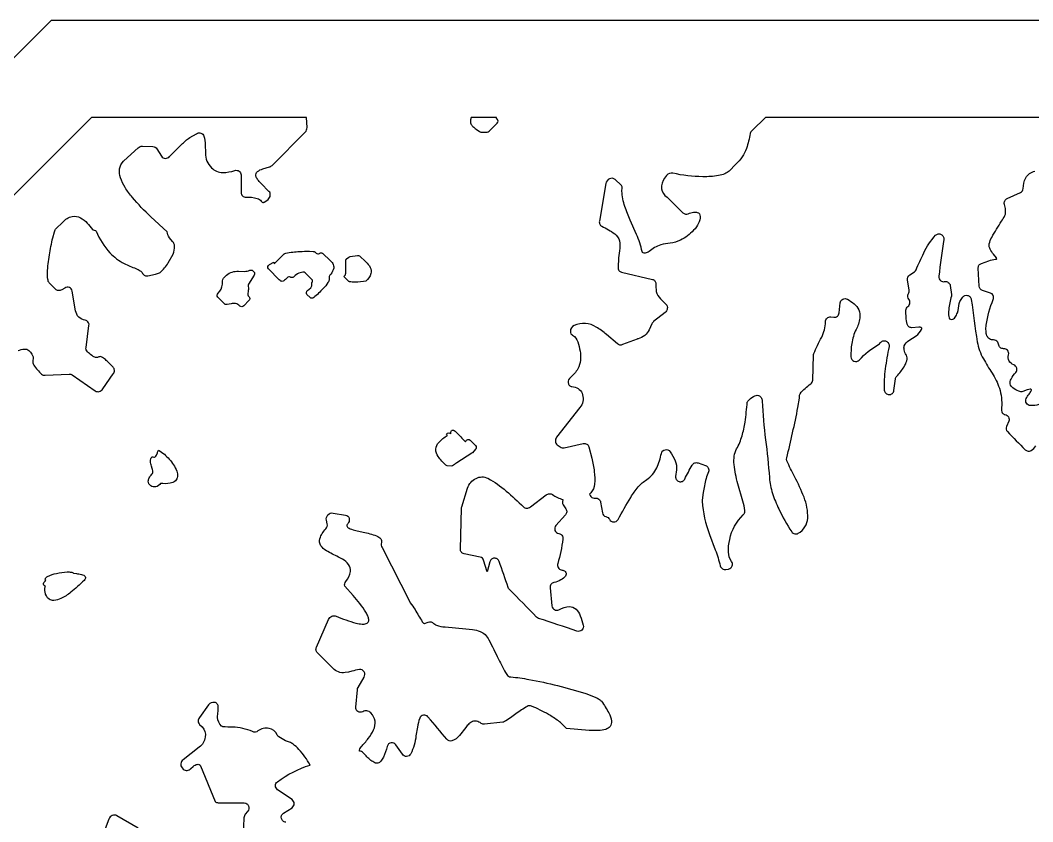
# Model space of a CAD drawing. Extents: x -22 to 58, y -5 to 29.
# Drawn here: x -5.82 to 4.61, y 20.48 to 28.73 of the extents above; entities that cross this region are included whole.
import ezdxf

# ---------------------------------------------------------------- set-up
doc = ezdxf.new("R2010")
doc.units = 0
doc.header["$LTSCALE"] = 100
doc.layers.add('LAYER_1', color=1, linetype='CONTINUOUS')

msp = doc.modelspace()

# ---------------------------------------------------------------- linework, layer by layer
at = {"layer": 'LAYER_1', "color": 7}
msp.add_lwpolyline([(-5.497102, 28.727045), (32.877996, 28.727002), (16.126968, 12.228144), (-21.998087, 12.22814), (-5.497102, 28.727045)], close=True, dxfattribs=at)
at = {"layer": 'LAYER_1', "color": 0}
for points in [[(-5.838676, 25.326345, -0.087306), (-5.775931, 25.342918, -0.217059), (-5.72863, 25.32688, -0.047324), (-5.697352, 25.290381, -0.090273), (-5.68502, 25.264349, -0.097833), (-5.684285, 25.244448), (-5.687798, 25.226341, 0.186918), (-5.678177, 25.178161, 0.075224), (-5.597366, 25.085116, 0.210932), (-5.561137, 25.072605), (-5.314461, 25.085356, -0.171085), (-5.283607, 25.07692), (-5.046232, 24.912656, 0.22129), (-5.004358, 24.905845, 0.187372), (-4.966452, 24.932467), (-4.859122, 25.087558, 0.162321), (-4.847851, 25.124172, 0.191248), (-4.861779, 25.156592), (-4.923409, 25.218223, 0.038396), (-4.959231, 25.249852, 0.082709), (-4.983481, 25.262976, 0.125271), (-5.000444, 25.264063, 0.03678), (-5.007531, 25.262113), (-5.014404, 25.259577, -0.208191), (-5.050461, 25.259755, -0.063544), (-5.081128, 25.27735, -0.032191), (-5.125933, 25.315238, -0.250875), (-5.140208, 25.357899), (-5.109976, 25.584715, 0.305234), (-5.131122, 25.632828, 0.106819), (-5.149708, 25.639856, -0.158159), (-5.214878, 25.67162, -0.158441), (-5.247484, 25.736274), (-5.282437, 25.940077, 0.276089), (-5.310744, 25.975708, 0.23804), (-5.359504, 25.971176), (-5.390795, 25.95329, -0.151885), (-5.425233, 25.945226, -0.178134), (-5.454948, 25.958935), (-5.519452, 26.023444, -0.107135), (-5.528256, 26.038576, -0.049429), (-5.533866, 26.06214, -0.0422), (-5.536741, 26.129586, -0.031091), (-5.517727, 26.31092, -0.021314), (-5.482121, 26.487832), (-5.464254, 26.54975), (-5.456383, 26.569721, -0.078799), (-5.44963, 26.580708), (-5.380051, 26.650285, -0.152809), (-5.282269, 26.708147, -0.168908), (-5.197756, 26.694404, -0.084555), (-5.128167, 26.639654, -0.031069), (-5.075158, 26.574494, 0.157351), (-5.06614, 26.568455, -0.027175), (-5.043959, 26.563161, -0.188149), (-5.036358, 26.555549, 0.086268), (-4.893968, 26.33382, 0.084435), (-4.74803, 26.22399, 0.023095), (-4.626491, 26.171357, -0.048175), (-4.583605, 26.149395, -0.129677), (-4.5573, 26.121219, 0.172787), (-4.535443, 26.099945, 0.157078), (-4.503594, 26.096766), (-4.425967, 26.112934), (-4.39387, 26.122357), (-4.382226, 26.12742, 0.072486), (-4.374555, 26.132723, 0.061746), (-4.294264, 26.229203), (-4.242995, 26.319049, 0.106441), (-4.228629, 26.40377, 0.151811), (-4.248534, 26.450352), (-4.281206, 26.489113, -0.122471), (-4.305137, 26.550373), (-4.473036, 26.705237, -0.029892), (-4.662806, 26.902965, -0.033822), (-4.738245, 27.006126, -0.062276), (-4.785974, 27.10587, -0.117145), (-4.794936, 27.197487, -0.158307), (-4.75407, 27.276266), (-4.751658, 27.278734), (-4.60392, 27.41453, -0.207163), (-4.55939, 27.431545), (-4.450705, 27.42636, -0.260436), (-4.412276, 27.404597), (-4.364326, 27.327227, 0.263059), (-4.325248, 27.305463, 0.213507), (-4.279465, 27.32438), (-4.156452, 27.447392, -0.049341), (-4.072225, 27.519837), (-4.003508, 27.55947, -0.218037), (-3.957834, 27.564978, -0.253811), (-3.928012, 27.534828, -0.065139), (-3.912655, 27.4434), (-3.910999, 27.361275, 0.209092), (-3.847441, 27.208015, 0.200481), (-3.733844, 27.159418, 0.074611), (-3.607952, 27.18047, -0.235054), (-3.563637, 27.173656, -0.248775), (-3.54437, 27.134852), (-3.543094, 26.95442, 0.205054), (-3.528776, 26.919616, 0.204012), (-3.493272, 26.906656, -0.095324), (-3.37791, 26.893544, -0.137976), (-3.335604, 26.86445, 0.035684), (-3.32595, 26.853633, 0.237092), (-3.315483, 26.850488, 0.072359), (-3.307957, 26.853009, 0.034972), (-3.297844, 26.858906), (-3.266673, 26.882774, 0.198263), (-3.243201, 26.924322, 0.239821), (-3.256472, 26.965541), (-3.338154, 27.047281, -0.047009), (-3.374237, 27.089632, -0.089028), (-3.390263, 27.123171, -0.301591), (-3.375429, 27.169367, -0.09682), (-3.320221, 27.196976), (-3.251205, 27.217105, 0.130341), (-3.223579, 27.233766), (-2.883386, 27.57651, 0.214399), (-2.864768, 27.622483), (-2.869113, 27.727066), (-5.082929, 27.727069), (-5.082929, 27.727069), (-7.65642, 25.153903, -0.070301)], [(6.632123, 27.727058), (1.855464, 27.727062), (1.716827, 27.593231, 0.146634), (1.698563, 27.561672, -0.030125), (1.660167, 27.407218, -0.113095), (1.550614, 27.244703), (1.480925, 27.175015, -0.097068), (1.435865, 27.146718, -0.050527), (1.371887, 27.128436, -0.048341), (1.209317, 27.116505, -0.055542), (0.900724, 27.153305, 0.305602), (0.837387, 27.129045), (0.817087, 27.102069, 0.20331), (0.785882, 26.992762, 0.243497), (0.842166, 26.905869, -0.063612), (0.851445, 26.898813), (1.004473, 26.745785, 0.306889), (1.060185, 26.736097, -0.059175), (1.114948, 26.751307, -0.109154), (1.152585, 26.749372, -0.168214), (1.174818, 26.733645, -0.135606), (1.18337, 26.70748, -0.12637), (1.166313, 26.637257, -0.082491), (1.115189, 26.565538, -0.084119), (0.979193, 26.46241, -0.083369), (0.874888, 26.432861, 0.043631), (0.776296, 26.415131, 0.099874), (0.657441, 26.347463, -0.141332), (0.614969, 26.329967, -0.129284), (0.595791, 26.332472, -0.24181), (0.58528, 26.345317, 0.039319), (0.528622, 26.522641), (0.463592, 26.669394, -0.030548), (0.407424, 26.81004, -0.06156), (0.377355, 26.969045), (0.378461, 27.003861, 0.079859), (0.376561, 27.018509, 0.132111), (0.368453, 27.031026), (0.306339, 27.087876, 0.304662), (0.249973, 27.095124, 0.253741), (0.211248, 27.046738), (0.145142, 26.658837, 0.155186), (0.148898, 26.627495, 0.172108), (0.170134, 26.60627, -0.050645), (0.302494, 26.529395, -0.180675), (0.351121, 26.457951, -0.077117), (0.350931, 26.355082), (0.343441, 26.280347), (0.336839, 26.183935, 0.171818), (0.345931, 26.152244, 0.178776), (0.372934, 26.134762), (0.690464, 26.059399, -0.166467), (0.715984, 26.04388, -0.161382), (0.726505, 26.015435, 0.029939), (0.730108, 25.934045, 0.159109), (0.775355, 25.860105), (0.831741, 25.801869, -0.240374), (0.844524, 25.760483, -0.196662), (0.820591, 25.719069), (0.70341, 25.625231, 0.125277), (0.684387, 25.600778), (0.657764, 25.542081, -0.240667), (0.54387, 25.449026, 0.050942), (0.534481, 25.446313), (0.383052, 25.388294, -0.282567), (0.330462, 25.395515), (0.217488, 25.493084, 0.044769), (0.113329, 25.568608, 0.253818), (-0.113452, 25.58401, 0.309171), (-0.153559, 25.523923, 0.265369), (-0.130602, 25.48409, -0.20383), (-0.077575, 25.416459, -0.027783), (-0.053935, 25.321995, -0.069746), (-0.049099, 25.229585, -0.103545), (-0.077382, 25.139396, -0.093125), (-0.153098, 25.051601, 0.26761), (-0.175948, 24.995045, 0.155908), (-0.163139, 24.969089, 0.158525), (-0.137386, 24.95616), (-0.119854, 24.95312, -0.297527), (-0.027452, 24.871841, -0.2494), (-0.055948, 24.74012), (-0.295027, 24.434227, 0.184084), (-0.308462, 24.392771, 0.22331), (-0.289925, 24.357805), (-0.259208, 24.334794, 0.224826), (-0.217579, 24.326597), (-0.021047, 24.369478, -0.186308), (0.015899, 24.364503, -0.202132), (0.037462, 24.336041), (0.067346, 24.218503, -0.026164), (0.092325, 24.081766, -0.061027), (0.09458, 23.953576, -0.163838), (0.056292, 23.86168), (0.043756, 23.849742), (0.051138, 23.834762, 0.262669), (0.091, 23.807541, 0.055724), (0.102402, 23.807652, -0.193702), (0.13836, 23.798116, -0.193824), (0.157732, 23.766376), (0.175835, 23.658774, 0.298489), (0.211657, 23.618774), (0.216618, 23.617392, -0.220635), (0.249048, 23.591203, 0.284595), (0.292224, 23.563172, 0.284505), (0.337245, 23.588113, -0.011087), (0.467666, 23.81664, -0.037129), (0.545294, 23.923322, -0.079345), (0.632256, 23.999431, 0.142238), (0.734949, 24.120306, 0.062618), (0.783359, 24.268148, -0.307635), (0.822488, 24.307223, -0.308847), (0.873698, 24.28614, -0.053695), (0.924872, 24.192404, -0.141026), (0.938393, 24.099487), (0.929382, 24.031912, 0.175427), (0.937704, 23.998985, 0.175205), (0.96526, 23.979105, 0.174741), (0.999075, 23.981211, 0.17485), (1.023713, 24.004506, -0.012204), (1.100812, 24.148903, -0.17613), (1.126604, 24.170994, -0.176094), (1.160623, 24.171266), (1.237312, 24.14516, -0.212266), (1.266402, 24.119053, -0.210227), (1.267784, 24.079947, 0.043564), (1.225712, 23.936156), (1.213675, 23.86584), (1.202627, 23.786892, 0.050419), (1.202193, 23.777231, 0.074862), (1.280275, 23.433881), (1.338616, 23.276423, -0.026345), (1.389985, 23.110356, 0.193216), (1.411541, 23.080231, 0.192754), (1.447981, 23.073208), (1.47476, 23.078609, 0.263386), (1.510992, 23.109951, 0.26489), (1.504232, 23.157416, -0.139126), (1.474819, 23.252335, -0.072861), (1.486452, 23.383122, -0.150686), (1.626406, 23.636876, 0.161408), (1.641764, 23.66271, 0.068444), (1.642936, 23.681903, 0.057355), (1.622981, 23.776077), (1.570148, 23.956941, -0.045878), (1.532194, 24.15371, -0.05464), (1.534087, 24.241937, -0.096836), (1.558048, 24.314794, 0.057673), (1.613645, 24.449598, 0.031863), (1.644908, 24.591163, 0.013968), (1.668009, 24.796322, -0.073054), (1.668479, 24.797697), (1.669593, 24.799686), (1.673601, 24.805237, -0.088518), (1.73219, 24.855157, -0.068231), (1.757863, 24.865552, -0.122578), (1.78271, 24.86584, -0.156507), (1.804394, 24.85183, -0.105487), (1.820575, 24.819333, -0.067156), (1.822556, 24.806873, 0.023944), (1.855584, 24.410089, -0.016894), (1.894818, 24.019105, 0.060882), (1.927693, 23.856752, 0.033801), (1.992016, 23.696744, 0.033838), (2.125462, 23.462002, 0.191247), (2.155794, 23.440924, 0.192683), (2.192271, 23.446423, 0.259752), (2.290234, 23.603802, 0.105446), (2.25167, 23.816687, 0.030306), (2.154296, 24.031303, -0.024977), (2.075831, 24.193873, -0.153586), (2.074224, 24.222498, 0.01051), (2.189407, 24.74186), (2.2042, 24.836383, 0.040573), (2.204539, 24.851869, -0.167897), (2.211488, 24.882483, -0.069611), (2.262468, 24.937966, -0.02178), (2.320468, 24.98403, 0.238007), (2.34093, 25.022566), (2.348992, 25.278281, -0.095468), (2.352599, 25.296053, -0.020827), (2.433914, 25.463969, 0.117029), (2.472713, 25.624255, -0.21843), (2.489485, 25.660723, -0.218094), (2.527666, 25.673128), (2.558709, 25.670034, 0.198769), (2.595195, 25.68108, 0.198158), (2.613363, 25.714597), (2.624028, 25.817144, -0.260383), (2.650756, 25.856412, -0.261492), (2.698248, 25.855541, -0.051122), (2.767302, 25.808554, -0.109987), (2.815019, 25.74636, -0.135512), (2.826746, 25.660784, -0.089655), (2.787831, 25.543652, 0.077968), (2.743137, 25.399355, 0.044154), (2.734449, 25.263137, 0.307422), (2.765906, 25.21779, 0.307314), (2.819957, 25.229077, -0.075799), (3.020181, 25.390274, 0.116537), (3.037221, 25.405852, -0.173848), (3.064251, 25.42596, -0.174258), (3.097874, 25.424167, -0.17382), (3.122893, 25.401591, -0.1741), (3.127724, 25.368266, 0.016724), (3.08787, 25.138098, 0.051287), (3.078689, 24.91971, 0.186433), (3.094226, 24.887344, 0.186386), (3.127509, 24.873826, 0.185759), (3.161205, 24.885921, 0.185856), (3.178091, 24.917515), (3.193209, 25.036022, -0.166833), (3.206748, 25.06438, 0.052411), (3.28256, 25.16054, 0.076096), (3.309973, 25.222871, 0.186967), (3.305312, 25.279309), (3.303359, 25.282624), (3.303114, 25.28303, -0.080648), (3.282689, 25.334845, -0.123477), (3.284142, 25.374732, -0.165742), (3.33191, 25.431705), (3.404881, 25.47991, 0.13814), (3.461516, 25.545309, 0.137389), (3.463451, 25.556606, 0.217457), (3.458854, 25.563438, 0.106106), (3.448911, 25.566729, 0.041202), (3.434809, 25.567409), (3.360535, 25.562538, -0.162418), (3.330671, 25.573045, -0.162623), (3.313264, 25.599502, -0.055228), (3.301134, 25.742058, -0.246925), (3.321784, 25.782517, 0.217342), (3.342406, 25.816983, 0.217453), (3.330985, 25.855541, -0.141652), (3.320048, 25.880266, -0.186825), (3.327185, 25.914376, 0.192557), (3.334535, 25.949356), (3.318228, 26.055978, -0.308698), (3.341705, 26.105667), (3.388977, 26.137416, 0.138112), (3.405095, 26.157502, -0.014065), (3.484979, 26.332052, -0.074485), (3.60567, 26.513785, -0.157037), (3.632912, 26.527813, -0.158181), (3.663146, 26.523015, -0.158452), (3.68518, 26.501759, -0.157155), (3.690366, 26.47159, 0.007362), (3.639618, 26.091719, 0.271756), (3.6597, 26.046294, 0.214676), (3.698505, 26.037281, -0.212539), (3.736906, 26.029167, -0.212416), (3.757582, 25.995845), (3.770256, 25.90594, -0.102945), (3.768981, 25.886373, 0.033929), (3.741373, 25.748131, 0.073509), (3.741462, 25.676631, 0.129461), (3.751047, 25.654783, 0.24512), (3.769303, 25.647727, 0.047138), (3.769657, 25.647751), (3.771693, 25.647944, 0.217203), (3.807676, 25.669913, 0.082766), (3.830721, 25.716735, 0.052438), (3.849063, 25.810738, -0.124454), (3.856552, 25.832884), (3.882906, 25.873672, -0.154097), (3.905926, 25.892883, -0.154014), (3.935846, 25.895137, -0.153768), (3.961876, 25.880153, -0.154809), (3.974331, 25.852856, 0.00661), (4.035363, 25.416785, 0.07963), (4.097989, 25.243601, 0.014585), (4.187384, 25.095944, -0.059718), (4.263225, 24.939819, -0.100669), (4.285185, 24.741231, 0.057681), (4.286072, 24.708893, 0.091967), (4.293297, 24.687156, 0.237509), (4.320685, 24.668719, -0.239244), (4.356721, 24.643699, -0.239221), (4.359138, 24.599873), (4.33661, 24.546522, 0.304405), (4.346382, 24.492684, 0.006197), (4.52885, 24.306684, 0.168486), (4.558192, 24.292255, 0.169279), (4.590075, 24.299298, 0.125224), (4.637783, 24.346722, 0.171289)], [(4.670917, 24.771569, -0.058828), (4.582937, 24.760498, -0.261507), (4.541855, 24.784758, -0.262237), (4.539842, 24.832356, -0.037698), (4.569239, 24.879086, 0.054212), (4.591855, 24.915611, 0.083983), (4.593116, 24.921648, 0.176907), (4.591731, 24.926047, 0.162668), (4.587255, 24.928609, 0.075007), (4.579245, 24.929133, 0.052926), (4.550841, 24.923268), (4.502964, 24.906852, -0.205978), (4.464618, 24.908124, -0.060669), (4.40028, 24.944813, -0.183818), (4.373626, 24.984212, -0.165095), (4.384279, 25.034082, -0.053261), (4.431863, 25.102184, 0.250428), (4.441552, 25.146991, 0.251891), (4.41067, 25.180912, -0.179038), (4.362431, 25.219686, -0.203519), (4.35691, 25.283191, 0.264577), (4.345893, 25.330302, 0.229199), (4.306653, 25.346691, -0.193812), (4.27148, 25.358737, -0.193317), (4.254363, 25.391766, 0.120887), (4.246567, 25.413828, 0.270606), (4.203342, 25.436974, -0.156979), (4.160458, 25.448132, -0.150122), (4.135463, 25.480495, -0.081166), (4.125487, 25.529317, -0.04287), (4.127659, 25.589853, -0.059509), (4.20041, 25.854242, 0.210582), (4.199295, 25.893399, 0.21096), (4.170177, 25.919695), (4.090528, 25.946373, -0.312781), (4.055988, 25.990526), (4.045318, 26.174813, -0.162268), (4.053342, 26.20516, -0.16211), (4.078075, 26.224451), (4.155903, 26.250969, -0.047595), (4.222666, 26.267109), (4.22793, 26.267163, 0.112257), (4.233552, 26.267928, 0.256064), (4.235814, 26.270644, 0.135002), (4.235148, 26.275154, 0.047862), (4.231991, 26.281297), (4.203151, 26.319016, -0.048836), (4.169265, 26.370117, -0.160957), (4.158185, 26.424397, -0.06702), (4.185341, 26.492236, -0.018659), (4.285714, 26.659055, 0.024174), (4.319434, 26.716667), (4.320248, 26.718294), (4.32063, 26.719109, 0.129089), (4.326643, 26.773483, 0.045204), (4.314764, 26.832274, -0.18323), (4.317616, 26.867557, -0.182883), (4.343181, 26.892058), (4.479299, 26.952899, 0.284807), (4.5082, 26.995585, -0.113381), (4.534339, 27.104794, -0.21654), (4.629775, 27.17377, 0.195774)], [(-3.084012, 20.473069, -0.156185), (-3.11214, 20.484676, -0.155662), (-3.128137, 20.510573, -0.15746), (-3.126458, 20.541086, -0.15627), (-3.107134, 20.564738), (-3.019508, 20.622298, 0.258371), (-2.997063, 20.66379, 0.259752), (-3.01913, 20.705498), (-3.168386, 20.807699, -0.246767), (-3.189579, 20.847944, -0.249196), (-3.169468, 20.88868, -0.086311), (-2.833968, 21.061137), (-2.833968, 21.061137, 0.066113), (-2.9483, 21.222628, 0.040636), (-3.008296, 21.275875, 0.072833), (-3.045888, 21.295632), (-3.08664, 21.311099, -0.042668), (-3.156118, 21.351474, -0.140999), (-3.172587, 21.371097, 0.255263), (-3.255901, 21.437691, 0.213027), (-3.36985, 21.411828, -0.267347), (-3.425645, 21.405208, 0.09679), (-3.632149, 21.450897, -0.035286), (-3.73091, 21.455981, -0.047858), (-3.739275, 21.458387, -0.097968), (-3.744807, 21.461845, -0.212121), (-3.785524, 21.55003), (-3.782584, 21.598741, 0.022628), (-3.778677, 21.658262, 0.170056), (-3.788473, 21.689148, 0.177999), (-3.815527, 21.70586, 0.299102), (-3.877563, 21.680085), (-3.972708, 21.549392, 0.163307), (-3.985007, 21.512165, 0.195637), (-3.971216, 21.47897), (-3.946141, 21.453897, -0.245136), (-3.912948, 21.348794, -0.200441), (-3.974823, 21.244148), (-4.139602, 21.115951, 0.202221), (-4.164377, 21.074133, 0.245793), (-4.151272, 21.032097), (-4.138543, 21.019317, 0.218314), (-4.100401, 21.005784, 0.1809), (-4.060141, 21.024609), (-4.037673, 21.047077, -0.15525), (-3.994705, 21.068424, -0.126533), (-3.973986, 21.066642, -0.213007), (-3.960712, 21.053644), (-3.811866, 20.685908, 0.191722), (-3.7793, 20.673474), (-3.510394, 20.670573, -0.146631), (-3.483312, 20.662494, -0.154659), (-3.466323, 20.640774, -0.27019), (-3.477015, 20.583738), (-3.500358, 20.555022, 0.163154), (-3.514413, 20.519309), (-3.523882, 20.339959, 0.279303)], [(-4.60509, 20.41209), (-4.821508, 20.539826, 0.244005), (-4.869843, 20.541755, 0.207694), (-4.906015, 20.504219), (-4.943087, 20.405876, 0.303355)]]:
    msp.add_lwpolyline(points, format="xyb", dxfattribs=at)
for points in [[(-0.914555, 27.727066), (-1.17515, 27.727066), (-1.182063, 27.700774, 0.15739), (-1.178948, 27.662203, 0.105276), (-1.156688, 27.632086, 0.035348), (-1.124062, 27.606625), (-1.08985, 27.582022, 0.17981), (-1.074843, 27.576892), (-1.011886, 27.576349, 0.201576), (-0.989661, 27.585927), (-0.907515, 27.668077, 0.181345), (-0.898089, 27.688207, 0.218865), (-0.904965, 27.707262), (-0.907708, 27.710109, -0.198711), (-0.914555, 27.727066)], [(-2.737279, 26.327652, -0.08267), (-2.725724, 26.333005, -0.120062), (-2.714838, 26.33317, -0.093147), (-2.703714, 26.328058, -0.04791), (-2.691444, 26.317581), (-2.636643, 26.265642, -0.068812), (-2.599587, 26.222389, -0.180669), (-2.590502, 26.175884, -0.112554), (-2.619611, 26.114187, -0.051841), (-2.622811, 26.110337, 0.068286), (-2.633674, 26.096076, 0.094274), (-2.637466, 26.084408, 0.046355), (-2.637553, 26.073496), (-2.637302, 26.0615, -0.126688), (-2.649241, 26.026904, -0.060741), (-2.700208, 25.965912, -0.035314), (-2.796165, 25.872341, -0.167586), (-2.815101, 25.865604, -0.200905), (-2.832043, 25.872502), (-2.865177, 25.90553, -0.239132), (-2.871772, 25.926345, -0.195488), (-2.859858, 25.94716), (-2.827319, 25.973238, 0.284727), (-2.815705, 26.003199, -0.143314), (-2.815235, 26.024504, -0.054071), (-2.812082, 26.030837), (-2.808871, 26.03588, 0.260169), (-2.807925, 26.046865, 0.069431), (-2.81302, 26.055192), (-2.823712, 26.066998), (-2.883252, 26.126538, 0.26768), (-2.907023, 26.132672), (-2.950768, 26.122522, 0.102152), (-2.962004, 26.11747), (-2.987566, 26.09951, 0.044695), (-2.991776, 26.096062, -0.040909), (-3.005851, 26.08392, -0.096759), (-3.01657, 26.078734, -0.130057), (-3.025814, 26.079063, -0.058973), (-3.035465, 26.083467, 0.175337), (-3.052966, 26.086148, 0.151351), (-3.069819, 26.077066), (-3.086995, 26.059888, -0.054812), (-3.104621, 26.045118, -0.125421), (-3.119857, 26.039566, -0.144928), (-3.134497, 26.043118, -0.071117), (-3.150334, 26.055656), (-3.262579, 26.167897, -0.269936), (-3.268763, 26.191558, -0.221465), (-3.252319, 26.212837), (-3.207193, 26.23712), (-3.202441, 26.220326), (-3.100976, 26.321734, -0.066092), (-3.098297, 26.323668), (-3.094207, 26.325584), (-3.082169, 26.329334, -0.043073), (-2.941694, 26.346889, -0.019774), (-2.838545, 26.350155), (-2.802284, 26.348037, -0.035803), (-2.790632, 26.345862, -0.04025), (-2.786756, 26.344474, -0.084816), (-2.784307, 26.342876), (-2.770929, 26.329553, 0.187272), (-2.755256, 26.322649, 0.156896), (-2.737279, 26.327652)], [(-2.257948, 26.041813, -0.077931), (-2.258236, 26.041627), (-2.258741, 26.041425), (-2.284862, 26.037387, -0.0369), (-2.401476, 26.032241, -0.037462), (-2.42385, 26.034954, -0.043759), (-2.431681, 26.037292, -0.095964), (-2.436705, 26.040376), (-2.485905, 26.089628), (-2.473043, 26.102549, 0.098547), (-2.470211, 26.10717, 0.046384), (-2.468209, 26.114223, 0.03764), (-2.466195, 26.134225), (-2.4665, 26.241433, -0.045944), (-2.463709, 26.261015, -0.055208), (-2.461201, 26.267795, -0.109926), (-2.457787, 26.272101), (-2.435729, 26.288955, -0.125005), (-2.421613, 26.29514), (-2.346205, 26.307435, -0.235719), (-2.32498, 26.301573), (-2.259287, 26.240897, -0.08187), (-2.213656, 26.182561, -0.191228), (-2.206929, 26.118791, -0.128439), (-2.257948, 26.041813)], [(-3.692732, 26.104152, -0.194006), (-3.570212, 26.143234), (-3.510561, 26.142647, 0.093897), (-3.453433, 26.154191, -0.141785), (-3.437806, 26.156438, -0.161743), (-3.424641, 26.149715), (-3.411886, 26.13701, -0.182443), (-3.405038, 26.121736, -0.155533), (-3.409607, 26.10412), (-3.466107, 26.010719, 0.211818), (-3.469661, 25.988384, -0.090102), (-3.467684, 25.957394, 0.05162), (-3.473462, 25.902541, 0.187208), (-3.461901, 25.881352, -0.237511), (-3.454004, 25.862113, -0.196167), (-3.463394, 25.84116), (-3.516688, 25.787916, -0.181069), (-3.536767, 25.778496, -0.219237), (-3.555768, 25.785258, 0.155451), (-3.602057, 25.810415, 0.09138), (-3.647471, 25.809337), (-3.686098, 25.80147, -0.072013), (-3.701018, 25.801068, -0.164161), (-3.712023, 25.806262), (-3.783826, 25.878069, -0.217764), (-3.79062, 25.897139, -0.181754), (-3.781252, 25.917227, 0.204047), (-3.736522, 26.011444), (-3.735769, 26.04615, -0.18664), (-3.724862, 26.072345), (-3.694575, 26.102412), (-3.692732, 26.104152)], [(-1.234523, 24.387006), (-1.231102, 24.393845, -0.222184), (-1.209933, 24.411053, -0.273886), (-1.185918, 24.405215), (-1.128957, 24.349341, -0.212192), (-1.121939, 24.330869, -0.177766), (-1.13037, 24.311073), (-1.162173, 24.276341, -0.063279), (-1.168823, 24.270667), (-1.322977, 24.171544, 0.035773), (-1.355338, 24.146897, -0.229416), (-1.379948, 24.13759), (-1.420626, 24.141633, -0.167995), (-1.43439, 24.14768, -0.061479), (-1.513892, 24.236501, -0.155312), (-1.539046, 24.312491, -0.173193), (-1.508296, 24.382664, -0.073479), (-1.420087, 24.454034), (-1.427877, 24.468337), (-1.426326, 24.469994, -0.178656), (-1.406155, 24.479401, -0.219087), (-1.387141, 24.472708), (-1.385677, 24.471238, -0.099291), (-1.380355, 24.499263, -0.111277), (-1.375077, 24.506243, -0.139569), (-1.368294, 24.50913, -0.101294), (-1.360184, 24.50837, -0.057781), (-1.350925, 24.50441, -0.05264), (-1.329678, 24.488675, -0.014589), (-1.234523, 24.387006)], [(-4.373583, 23.960163, -0.236959), (-4.420858, 23.924961, -0.195135), (-4.473931, 23.936549, -0.250855), (-4.499136, 23.983322, -0.115809), (-4.490767, 24.016277, -0.081702), (-4.462807, 24.053676, 0.144607), (-4.453338, 24.070763, 0.093546), (-4.453092, 24.091097, 0.03901), (-4.458757, 24.11383), (-4.467024, 24.138118, -0.076253), (-4.478121, 24.187973, -0.214235), (-4.459901, 24.233897, 0.071717), (-4.442565, 24.231098, 0.109425), (-4.430007, 24.233682, 0.177012), (-4.414749, 24.250658), (-4.405174, 24.276146, -0.078754), (-4.39233, 24.30147, -0.079773), (-4.282669, 24.208613, -0.093489), (-4.206739, 24.086834, -0.106032), (-4.198417, 24.03101, -0.183277), (-4.218918, 23.987047, -0.146305), (-4.275041, 23.96131, -0.072765), (-4.373583, 23.960163)], [(-0.232693, 23.793648), (-0.235079, 23.769605, 0.173195), (-0.226968, 23.737935), (-0.199909, 23.697369, -0.16745), (-0.191505, 23.665943, -0.16864), (-0.204472, 23.636144), (-0.302409, 23.52697, 0.281527), (-0.312015, 23.476876, 0.281462), (-0.272693, 23.444447, -0.192616), (-0.241729, 23.42629, -0.215722), (-0.23139, 23.387781, -0.042718), (-0.284279, 23.134294, 0.217955), (-0.279802, 23.09421, 0.219753), (-0.247347, 23.070384, -0.075783), (-0.215747, 23.059018, -0.137301), (-0.199258, 23.043393, -0.170319), (-0.196184, 23.024939, -0.112284), (-0.204833, 23.005083, -0.109416), (-0.250519, 22.966879, -0.074887), (-0.322763, 22.940208, 0.188339), (-0.353114, 22.92054, 0.187732), (-0.362137, 22.885526), (-0.343169, 22.699766, 0.254029), (-0.317607, 22.660908, 0.255496), (-0.27109, 22.659876, -0.112727), (-0.163548, 22.691715, -0.201044), (-0.095471, 22.665704, -0.105988), (-0.052835, 22.597085, -0.025553), (-0.021618, 22.501097, -0.285969), (-0.035268, 22.451085, -0.287177), (-0.085823, 22.440038, 0.004184), (-0.480216, 22.57038, -0.129892), (-0.501051, 22.583403, 0.005885), (-0.781925, 22.868837, -0.122397), (-0.794055, 22.888562, 0.007118), (-0.887515, 23.157328, 0.159987), (-0.906505, 23.181997, 0.160305), (-0.936527, 23.190384, 0.15974), (-0.965716, 23.179738, 0.15932), (-0.9828, 23.153723), (-1.011807, 23.049431), (-1.046461, 23.168215, 0.290868), (-1.082118, 23.200672), (-1.248255, 23.235026, -0.181395), (-1.276144, 23.251905, -0.175131), (-1.285918, 23.283601), (-1.274059, 23.704041, -0.068995), (-1.271373, 23.719699), (-1.211457, 23.912262, -0.212323), (-1.125212, 24.011317, -0.24385), (-1.002579, 24.012648, -0.051733), (-0.81452, 23.881752, -0.020543), (-0.636495, 23.718152, 0.196586), (-0.602844, 23.70462, 0.164738), (-0.565366, 23.717585), (-0.402626, 23.840813, -0.14645), (-0.369318, 23.853719, -0.169358), (-0.33733, 23.845156, 0.076585), (-0.232693, 23.793648)], [(-0.808736, 21.993116, 0.274714), (-0.765752, 21.968041, -0.033006), (-0.580173, 21.942056, -0.031947), (0.006116, 21.796894, -0.029325), (0.109818, 21.755715, -0.033893), (0.144904, 21.736105, -0.0772), (0.166307, 21.717562, -0.0396), (0.24111, 21.597681, -0.089043), (0.2691, 21.513231, -0.19086), (0.25655, 21.458623, -0.157184), (0.209732, 21.428265, -0.064773), (0.13492, 21.416568, -0.025981), (0.038386, 21.417941), (-0.194755, 21.437534, 0.064063), (-0.276677, 21.515163, 0.031658), (-0.379938, 21.582446, 0.029149), (-0.553538, 21.66779, 0.240034), (-0.597555, 21.665294, 0.031488), (-0.714, 21.587443, -0.030064), (-0.831748, 21.508328, -0.104711), (-0.850637, 21.502034), (-1.03707, 21.482062, -0.18813), (-1.071154, 21.490365, 0.107397), (-1.120822, 21.512189, 0.138459), (-1.162511, 21.508077, 0.092484), (-1.19852, 21.484656, 0.040801), (-1.231149, 21.448554), (-1.295462, 21.364821, -0.153402), (-1.373843, 21.309903, -0.290267), (-1.423918, 21.325994, -0.003893), (-1.61963, 21.557258, 0.275658), (-1.666658, 21.574656, 0.275992), (-1.705, 21.542494, 0.042412), (-1.728854, 21.451355), (-1.743041, 21.360224, -0.088506), (-1.797729, 21.176116, -0.269758), (-1.839225, 21.149873, -0.270307), (-1.883158, 21.171723), (-1.949566, 21.269006, 0.301161), (-1.999252, 21.290148, 0.300278), (-2.039145, 21.253731, -0.046277), (-2.0786, 21.14175, -0.064227), (-2.104787, 21.10033, -0.161719), (-2.135047, 21.080105, -0.1537), (-2.168163, 21.085402, -0.061716), (-2.206544, 21.109294, -0.045221), (-2.285472, 21.186616, 0.235368), (-2.325386, 21.203687, -0.196653), (-2.308536, 21.247187, 0.02277), (-2.233913, 21.33464, 0.061187), (-2.179186, 21.424592, 0.133908), (-2.164024, 21.513352, 0.170369), (-2.208098, 21.597231, 0.174981), (-2.248937, 21.619248, 0.144445), (-2.289488, 21.610285, -0.268347), (-2.342268, 21.611672, -0.295645), (-2.363465, 21.657616), (-2.346201, 21.83547, -0.112747), (-2.338252, 21.860191), (-2.277843, 21.965326, 0.279043), (-2.276512, 22.021092, 0.307581), (-2.324684, 22.043045, 0.028871), (-2.403973, 22.027163), (-2.439435, 22.018774), (-2.472937, 22.012959, -0.25527), (-2.5998, 22.058569), (-2.758776, 22.217592, -0.16315), (-2.772161, 22.244184, -0.141671), (-2.767373, 22.275802), (-2.642815, 22.55901, -0.188547), (-2.609543, 22.592656, -0.216289), (-2.565472, 22.594285, 0.039123), (-2.361104, 22.522771, 0.044828), (-2.297782, 22.512628, 0.093053), (-2.256643, 22.516729, 0.181717), (-2.234895, 22.532949, 0.156142), (-2.229745, 22.559164, 0.073928), (-2.238398, 22.59325, 0.036932), (-2.258063, 22.633083, 0.045142), (-2.390969, 22.807387), (-2.476014, 22.902519), (-2.476414, 22.903202, -0.063998), (-2.476598, 22.90368, -0.215564), (-2.465523, 22.949703, 0.126732), (-2.418858, 23.052681, 0.195285), (-2.438213, 23.126023, 0.097708), (-2.500923, 23.179521), (-2.541452, 23.20189, -0.015362), (-2.665737, 23.266162, -0.113446), (-2.722508, 23.318889, -0.211517), (-2.731966, 23.390946, -0.113476), (-2.671444, 23.492124, 0.249274), (-2.65733, 23.545041), (-2.665961, 23.580431, -0.259991), (-2.649925, 23.635494, -0.254256), (-2.59565, 23.655085), (-2.468755, 23.633376, -0.310647), (-2.431059, 23.598774, -0.255985), (-2.446283, 23.544365, 0.131331), (-2.455283, 23.528848, 0.196657), (-2.452975, 23.515433, 0.110571), (-2.440906, 23.503765, 0.049148), (-2.420623, 23.493494, 0.034873), (-2.361593, 23.475725), (-2.288253, 23.459305, -0.048188), (-2.148114, 23.419219, -0.115877), (-2.10605, 23.389908, -0.267915), (-2.099145, 23.350656, 0.271342), (-2.089618, 23.299667), (-1.804165, 22.732959, 0.050451), (-1.803959, 22.732683, -0.02283), (-1.803102, 22.731734, -0.038255), (-1.752573, 22.661005, 0.011767), (-1.678358, 22.536174, 0.071588), (-1.665116, 22.521946, 0.093596), (-1.659258, 22.518972, 0.154225), (-1.653901, 22.519144), (-1.616208, 22.53117, -0.064157), (-1.592897, 22.534543, -0.11707), (-1.578395, 22.531215, -0.060095), (-1.56713, 22.523139, 0.088024), (-1.532021, 22.500552, 0.077965), (-1.442991, 22.482399, -0.015209), (-1.159567, 22.456094, -0.056223), (-1.08306, 22.436807, -0.100719), (-1.031894, 22.403899, -0.069332), (-0.992475, 22.350224, -0.007876), (-0.894491, 22.15198, 0.013642), (-0.808736, 21.993116)], [(-5.160862, 22.961592, -0.032484), (-5.296152, 22.839662, -0.055728), (-5.398235, 22.775031, -0.102078), (-5.471482, 22.755354, -0.155701), (-5.520263, 22.768289, -0.206501), (-5.561906, 22.842615, -0.059533), (-5.563509, 22.879318, -0.043644), (-5.561417, 22.892154, -0.041151), (-5.559888, 22.896517, -0.085265), (-5.558126, 22.899255, -0.154284), (-5.57548, 22.913407, -0.202754), (-5.577191, 22.929566, -0.093826), (-5.568324, 22.94639, -0.036096), (-5.553944, 22.962538, -0.149453), (-5.559335, 22.972702, -0.165053), (-5.557424, 22.982771, -0.092421), (-5.549113, 22.992609, -0.048139), (-5.535303, 23.002079, -0.067792), (-5.443102, 23.033585, -0.043814), (-5.335025, 23.048381, -0.04442), (-5.293061, 23.046802, -0.049445), (-5.278251, 23.043295, -0.107397), (-5.268759, 23.037794, 0.067542), (-5.268331, 23.037483), (-5.267675, 23.037179), (-5.265719, 23.036583), (-5.239711, 23.032656, -0.033359), (-5.187293, 23.022772, -0.051457), (-5.163923, 23.013927, -0.124563), (-5.148634, 23.001348, -0.225335), (-5.146066, 22.984186, -0.125331), (-5.160862, 22.961592)]]:
    msp.add_lwpolyline(points, format="xyb", close=True, dxfattribs=at)

doc.saveas('drawing.dxf')
